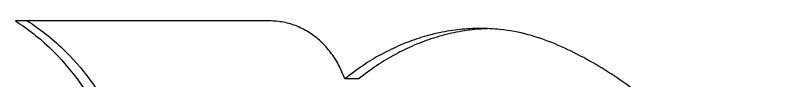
# Model space of a CAD drawing. Header units: millimetres. Extents: x 8 to 871, y 8 to 585.
# Drawn here: x 370.84 to 377.3, y 288.79 to 289.29 of the extents above; entities that cross this region are included whole.
import ezdxf

# ---------------------------------------------------------------- set-up
doc = ezdxf.new("R2010")
doc.units = ezdxf.units.MM
doc.layers.add('OUTLINE', color=7, linetype='Continuous', lineweight=25)

msp = doc.modelspace()

# ---------------------------------------------------------------- linework, layer by layer
at = {"layer": 'OUTLINE'}
for p, q in [((370.93668, 289.28541), (370.83838, 289.28541)), ((373.68679, 288.80227), (373.57229, 288.80227))]:
    msp.add_line(p, q, dxfattribs=at)
for points, knots in [([(372.94446, 289.28542), (372.76152, 289.28542), (372.39562, 289.28542), (371.69673, 289.28541), (371.17278, 289.28541), (370.83838, 289.28541)], [0, 0, 0, 0, 0.2656551, 0.531311, 1, 1, 1, 1]), ([(370.83838, 289.28541), (370.88943, 289.25023), (370.99196, 289.17958), (371.17014, 289.0214), (371.32649, 288.84262), (371.45714, 288.64731), (371.54373, 288.49029), (371.61827, 288.32631), (371.65658, 288.21207), (371.6758, 288.15472)], [0, 0, 0, 0, 0.134819, 0.2707601, 0.5109239, 0.6346689, 0.7584093, 0.8787304, 1, 1, 1, 1]), ([(372.94447, 289.28542), (372.79831, 289.28542), (372.46917, 289.28542), (371.80337, 289.28542), (371.27526, 289.28541), (370.93668, 289.28541)], [0, 0, 0, 0, 0.2227748, 0.5016977, 1, 1, 1, 1]), ([(370.93668, 289.28541), (370.98782, 289.25039), (371.09051, 289.18007), (371.26943, 289.02239), (371.42673, 288.84389), (371.55842, 288.64852), (371.64577, 288.49128), (371.72104, 288.32691), (371.75972, 288.21227), (371.77914, 288.15472)], [0, 0, 0, 0, 0.1344698, 0.2700443, 0.5103415, 0.6341644, 0.7579811, 0.8785088, 1, 1, 1, 1]), ([(373.57229, 288.80227), (373.55619, 288.84224), (373.52399, 288.92219), (373.45538, 289.02703), (373.37395, 289.11663), (373.28021, 289.18962), (373.17643, 289.24306), (373.06343, 289.27854), (372.98479, 289.28309), (372.94446, 289.28542)], [0, 0, 0, 0, 0.1400812, 0.2801758, 0.4200786, 0.560016, 0.7041208, 0.8482502, 1, 1, 1, 1]), ([(375.318, 289.09358), (375.2441, 289.12154), (375.09524, 289.17785), (374.88505, 289.21429), (374.69575, 289.22451), (374.5283, 289.21586), (374.3594, 289.1894), (374.19267, 289.14532), (374.03087, 289.0849), (373.87366, 289.00834), (373.71943, 288.91584), (373.62133, 288.84012), (373.57229, 288.80227)], [0, 0, 0, 0, 0.1305272, 0.2629365, 0.3543655, 0.4457945, 0.5398848, 0.633974, 0.7241454, 0.8143153, 0.9071594, 1, 1, 1, 1]), ([(374.75582, 289.21845), (374.72085, 289.21729), (374.62841, 289.21422), (374.47834, 289.18893), (374.3101, 289.14522), (374.14724, 289.08451), (373.98945, 289.00808), (373.8346, 288.91569), (373.73606, 288.84007), (373.68679, 288.80227)], [0, 0, 0, 0, 0.0940945, 0.2487762, 0.4034569, 0.5504432, 0.6974259, 0.8487154, 1, 1, 1, 1]), ([(377.29708, 286.76368), (377.24474, 286.9101), (377.13935, 287.20493), (376.95068, 287.57512), (376.75633, 287.88684), (376.56245, 288.1464), (376.34921, 288.38529), (376.13594, 288.58426), (375.93006, 288.74668), (375.73458, 288.87864), (375.53103, 288.99635), (375.38901, 289.06117), (375.318, 289.09358)], [0, 0, 0, 0, 0.1354692, 0.2727814, 0.3736132, 0.4744483, 0.5781777, 0.6819108, 0.7608145, 0.8397188, 0.9198593, 1, 1, 1, 1])]:
    msp.add_open_spline(points, degree=3, knots=knots, dxfattribs=at)

doc.saveas('drawing.dxf')
